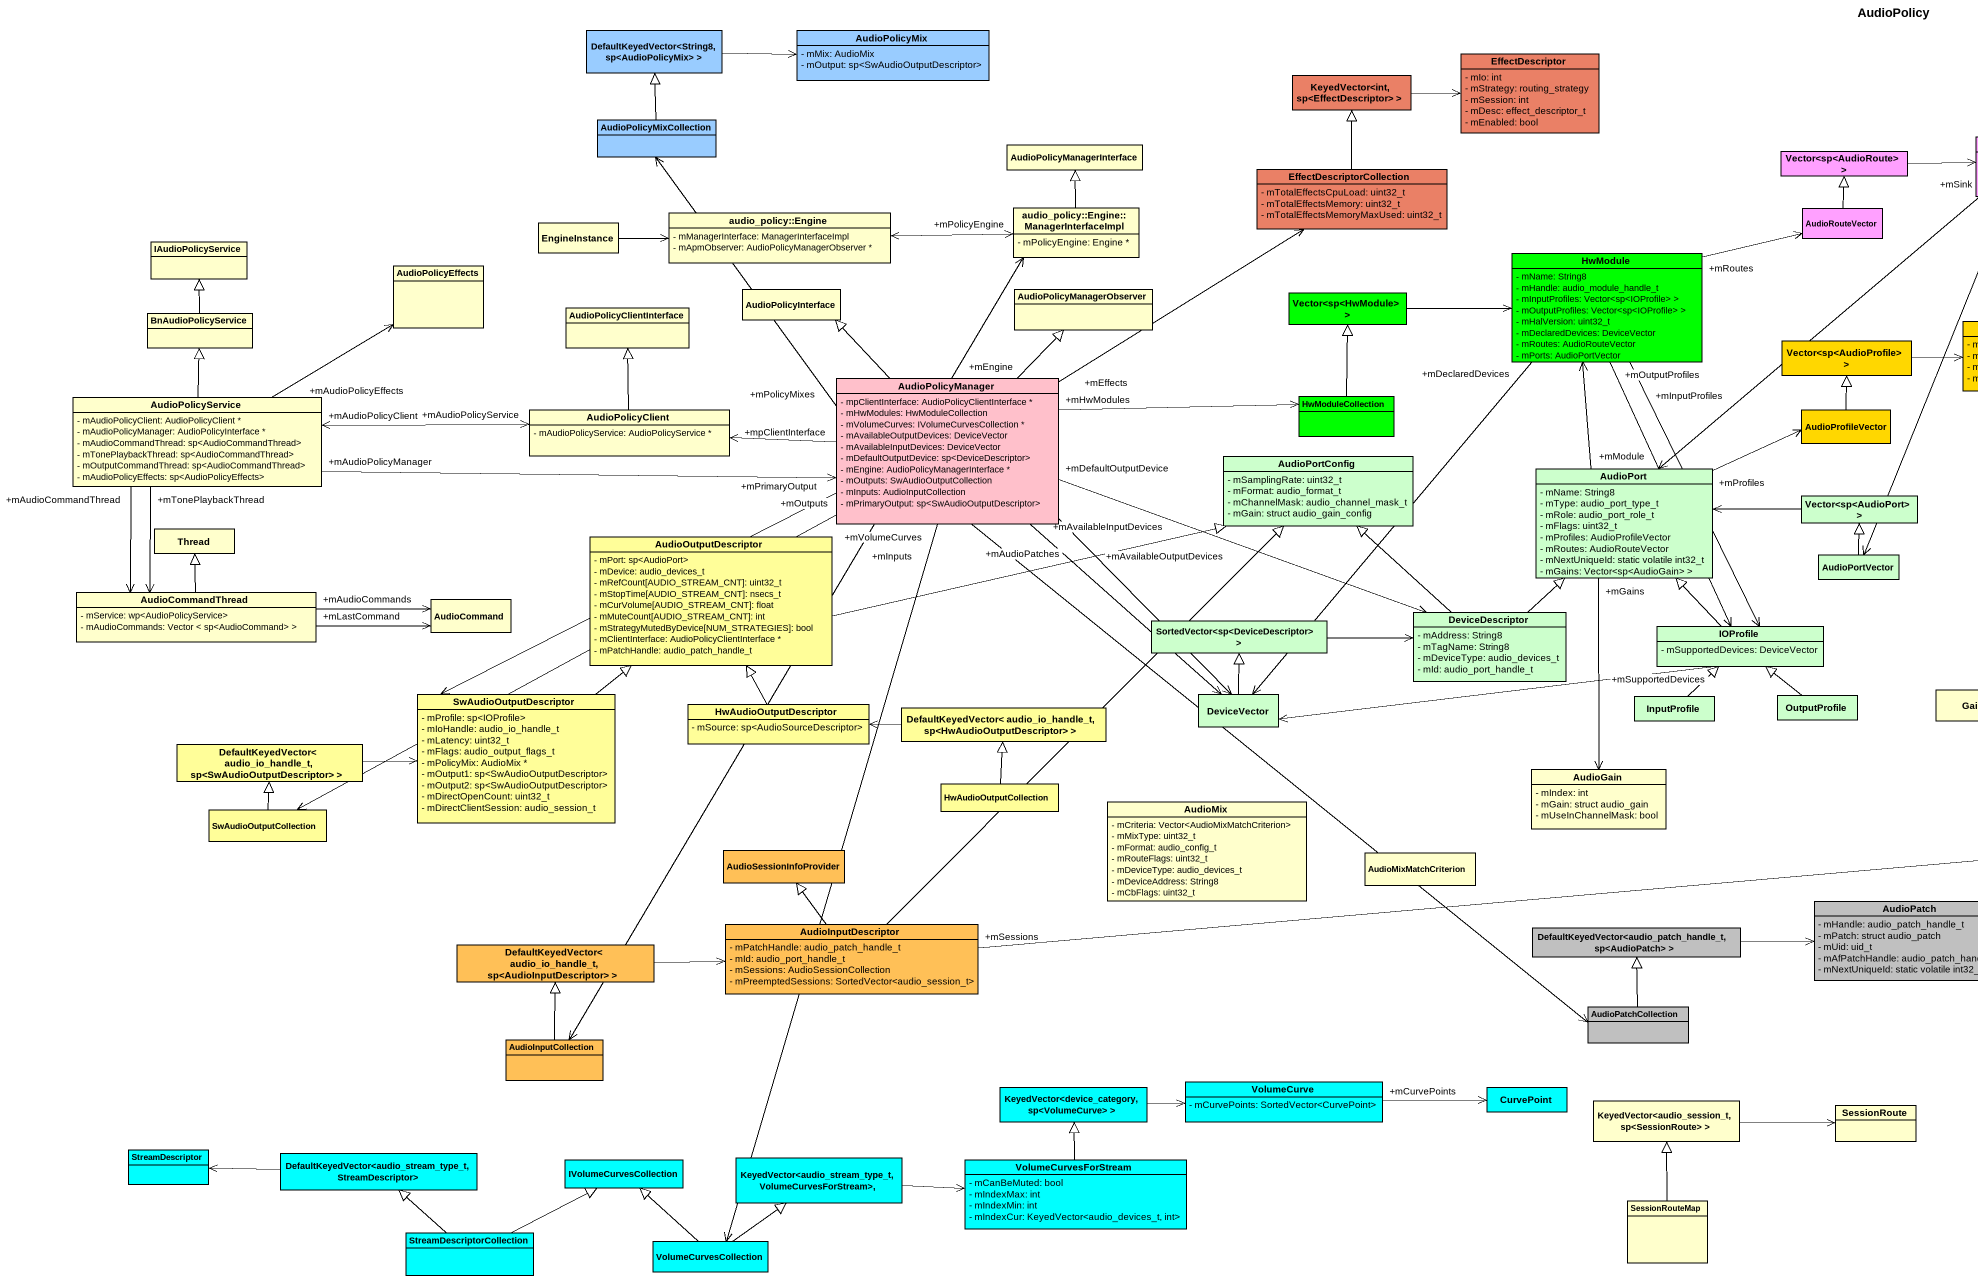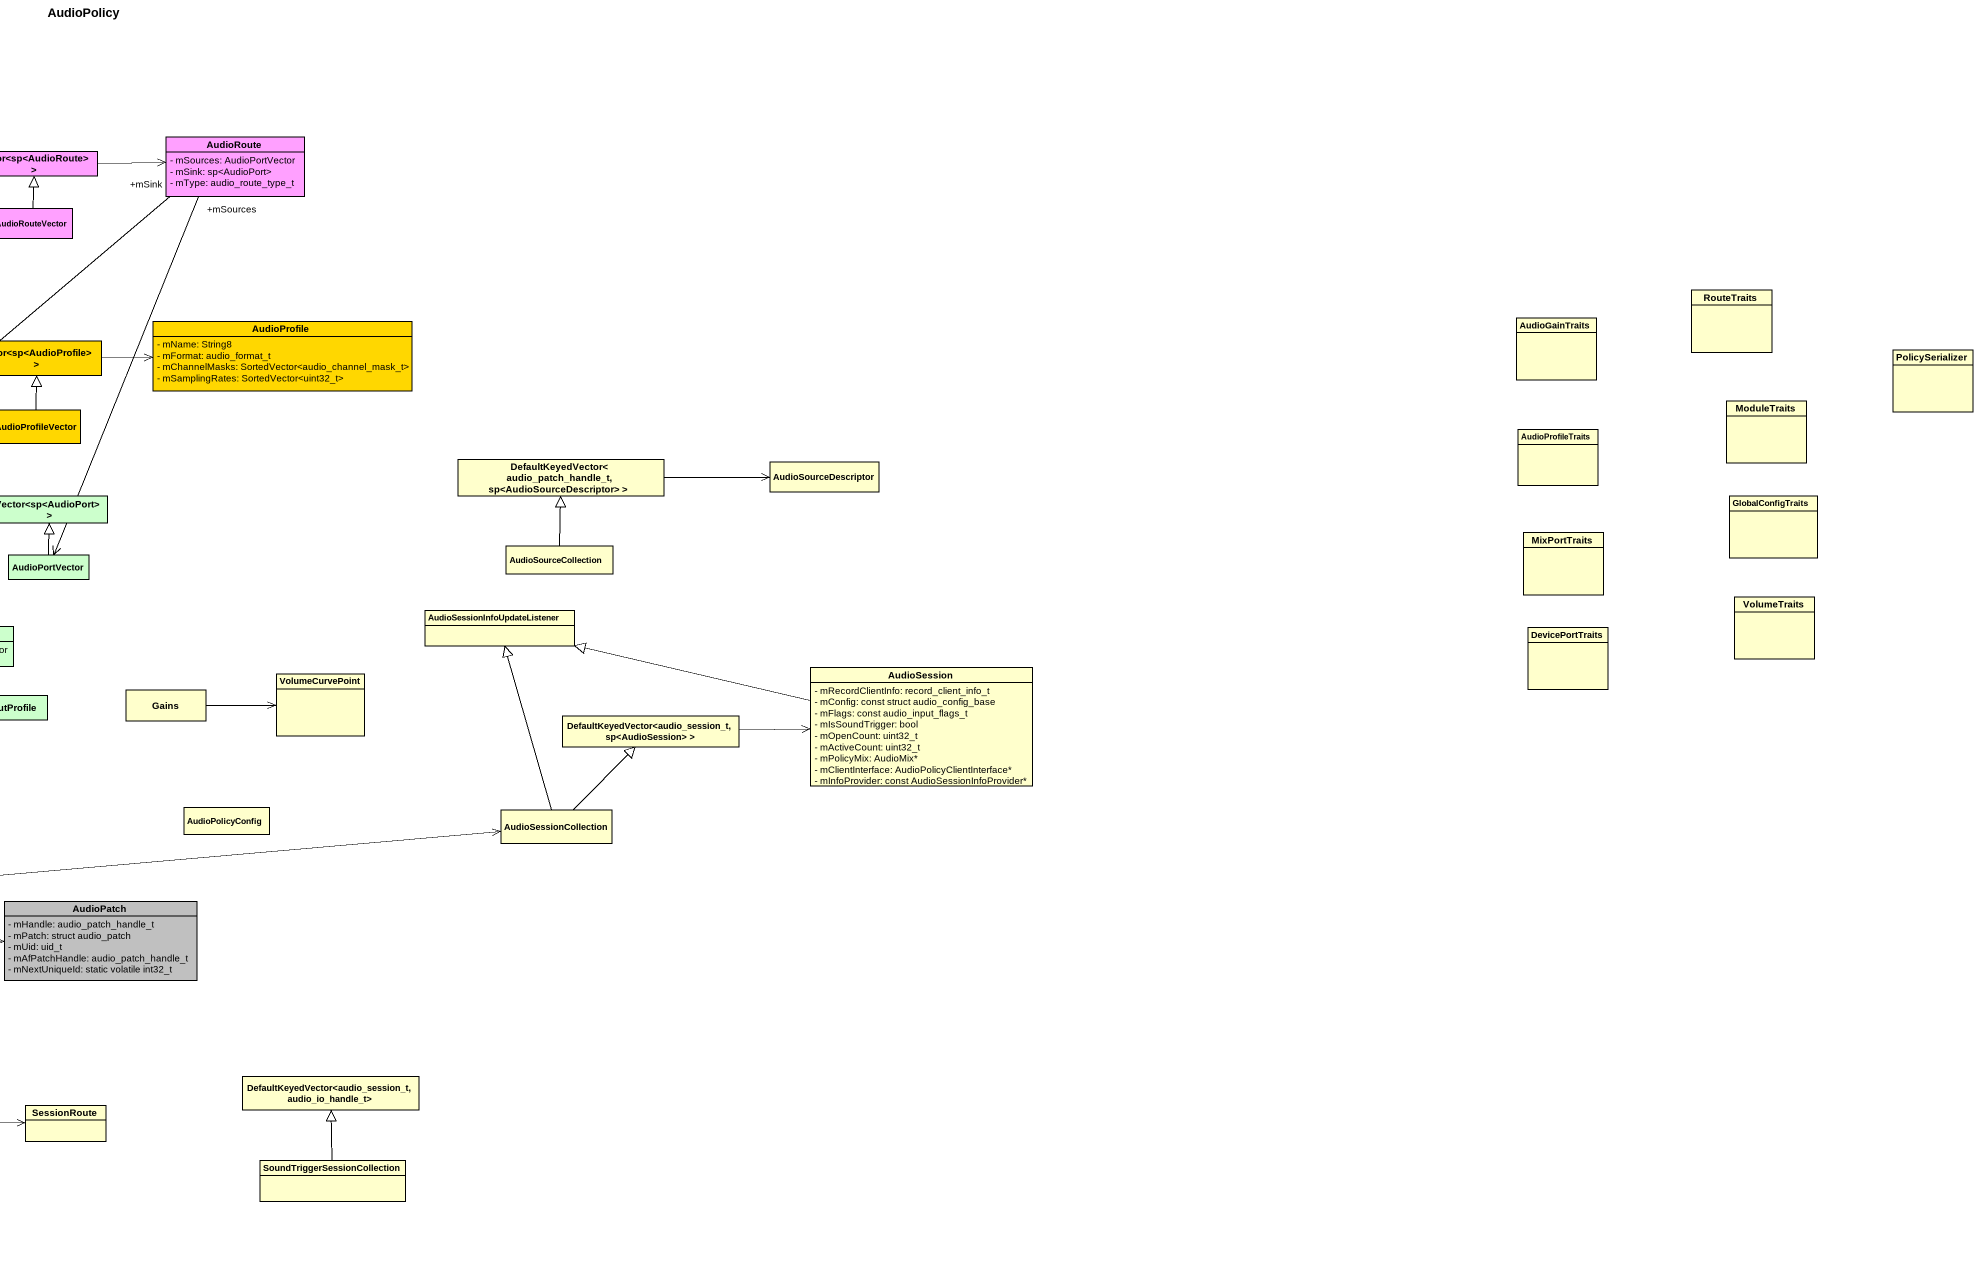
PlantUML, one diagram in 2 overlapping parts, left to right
@startuml
title AudioPolicy
hide circle
hide empty members
skinparam classAttributeIconSize 0
class "DefaultKeyedVector<String8, sp<AudioPolicyMix> >" as DefaultKeyedVector_String8 #99CCFF
class AudioPolicyMix #99CCFF {
  - mMix: AudioMix
  - mOutput: sp<SwAudioOutputDescriptor>
}
class EffectDescriptor #EA8066 {
  - mIo: int
  - mStrategy: routing_strategy
  - mSession: int
  - mDesc: effect_descriptor_t
  - mEnabled: bool
}
class "KeyedVector<int, sp<EffectDescriptor> >" as KeyedVector_int_sp #EA8066
class AudioPolicyMixCollection #99CCFF
class AudioPolicyManagerInterface
class AudioRoute #FFA0FF {
  - mSources: AudioPortVector
  - mSink: sp<AudioPort>
  - mType: audio_route_type_t
}
class EffectDescriptorCollection #EA8066 {
  - mTotalEffectsCpuLoad: uint32_t
  - mTotalEffectsMemory: uint32_t
  - mTotalEffectsMemoryMaxUsed: uint32_t
}
class "Vector<sp<AudioRoute> >" as Vector_sp_AudioRoute #FFA0FF
class EngineInstance
class "audio_policy::Engine" as audio_policy_Engine {
  - mManagerInterface: ManagerInterfaceImpl
  - mApmObserver: AudioPolicyManagerObserver *
}
class "audio_policy::Engine::ManagerInterfaceImpl" as audio_policy_Engine_2 {
  - mPolicyEngine: Engine *
}
class AudioRouteVector #FFA0FF
class IAudioPolicyService
class AudioPolicyEffects
class HwModule #00FF00 {
  - mName: String8
  - mHandle: audio_module_handle_t
  - mInputProfiles: Vector<sp<IOProfile> >
  - mOutputProfiles: Vector<sp<IOProfile> >
  - mHalVersion: uint32_t
  - mDeclaredDevices: DeviceVector
  - mRoutes: AudioRouteVector
  - mPorts: AudioPortVector
}
class AudioPolicyInterface
class AudioPolicyManagerObserver
class "Vector<sp<HwModule> >" as Vector_sp_HwModule #00FF00
class RouteTraits
class BnAudioPolicyService
class AudioPolicyClientInterface
class "Vector<sp<AudioProfile> >" as Vector_sp_AudioProfile #FFD700
class AudioProfile #FFD700 {
  - mName: String8
  - mFormat: audio_format_t
  - mChannelMasks: SortedVector<audio_channel_mask_t>
  - mSamplingRates: SortedVector<uint32_t>
}
class AudioGainTraits
class AudioPolicyManager #FFC0CB {
  - mpClientInterface: AudioPolicyClientInterface *
  - mHwModules: HwModuleCollection
  - mVolumeCurves: IVolumeCurvesCollection *
  - mAvailableOutputDevices: DeviceVector
  - mAvailableInputDevices: DeviceVector
  - mDefaultOutputDevice: sp<DeviceDescriptor>
  - mEngine: AudioPolicyManagerInterface *
  - mOutputs: SwAudioOutputCollection
  - mInputs: AudioInputCollection
  - mPrimaryOutput: sp<SwAudioOutputDescriptor>
}
class PolicySerializer
class AudioPolicyService {
  - mAudioPolicyClient: AudioPolicyClient *
  - mAudioPolicyManager: AudioPolicyInterface *
  - mAudioCommandThread: sp<AudioCommandThread>
  - mTonePlaybackThread: sp<AudioCommandThread>
  - mOutputCommandThread: sp<AudioCommandThread>
  - mAudioPolicyEffects: sp<AudioPolicyEffects>
}
class AudioPolicyClient {
  - mAudioPolicyService: AudioPolicyService *
}
class HwModuleCollection #00FF00
class AudioProfileVector #FFD700
class ModuleTraits
class AudioPortConfig #CCFFCC {
  - mSamplingRate: uint32_t
  - mFormat: audio_format_t
  - mChannelMask: audio_channel_mask_t
  - mGain: struct audio_gain_config
}
class "DefaultKeyedVector< audio_patch_handle_t, sp<AudioSourceDescriptor> >" as DefaultKeyedVector_audio
class AudioSourceDescriptor
class AudioProfileTraits
class AudioPort #CCFFCC {
  - mName: String8
  - mType: audio_port_type_t
  - mRole: audio_port_role_t
  - mFlags: uint32_t
  - mProfiles: AudioProfileVector
  - mRoutes: AudioRouteVector
  - mNextUniqueId: static volatile int32_t
  - mGains: Vector<sp<AudioGain> >
}
class "Vector<sp<AudioPort> >" as Vector_sp_AudioPort #CCFFCC
class GlobalConfigTraits
class Thread
class AudioOutputDescriptor #FFFE99 {
  - mPort: sp<AudioPort>
  - mDevice: audio_devices_t
  - mRefCount[AUDIO_STREAM_CNT]: uint32_t
  - mStopTime[AUDIO_STREAM_CNT]: nsecs_t
  - mCurVolume[AUDIO_STREAM_CNT]: float
  - mMuteCount[AUDIO_STREAM_CNT]: int
  - mStrategyMutedByDevice[NUM_STRATEGIES]: bool
  - mClientInterface: AudioPolicyClientInterface *
  - mPatchHandle: audio_patch_handle_t
}
class AudioSourceCollection
class MixPortTraits
class AudioPortVector #CCFFCC
class AudioCommandThread {
  - mService: wp<AudioPolicyService>
  - mAudioCommands: Vector < sp<AudioCommand> >
}
class AudioCommand
class "SortedVector<sp<DeviceDescriptor> >" as SortedVector_sp #CCFFCC
class DeviceDescriptor #CCFFCC {
  - mAddress: String8
  - mTagName: String8
  - mDeviceType: audio_devices_t
  - mId: audio_port_handle_t
}
class IOProfile #CCFFCC {
  - mSupportedDevices: DeviceVector
}
class "AudioSessionInfoUpdateListener" as AudioSessionInfoUpdateListen
class DevicePortTraits
class VolumeTraits
class AudioSession {
  - mRecordClientInfo: record_client_info_t
  - mConfig: const struct audio_config_base
  - mFlags: const audio_input_flags_t
  - mIsSoundTrigger: bool
  - mOpenCount: uint32_t
  - mActiveCount: uint32_t
  - mPolicyMix: AudioMix*
  - mClientInterface: AudioPolicyClientInterface*
  - mInfoProvider: const AudioSessionInfoProvider*
}
class SwAudioOutputDescriptor #FFFE99 {
  - mProfile: sp<IOProfile>
  - mIoHandle: audio_io_handle_t
  - mLatency: uint32_t
  - mFlags: audio_output_flags_t
  - mPolicyMix: AudioMix *
  - mOutput1: sp<SwAudioOutputDescriptor>
  - mOutput2: sp<SwAudioOutputDescriptor>
  - mDirectOpenCount: uint32_t
  - mDirectClientSession: audio_session_t
}
class HwAudioOutputDescriptor #FFFE99 {
  - mSource: sp<AudioSourceDescriptor>
}
class "DefaultKeyedVector< audio_io_handle_t, sp<HwAudioOutputDescriptor> >" as DefaultKeyedVector_audio_io #FFFE99
class DeviceVector #CCFFCC
class InputProfile #CCFFCC
class OutputProfile #CCFFCC
class Gains
class VolumeCurvePoint
class "DefaultKeyedVector< audio_io_handle_t, sp<SwAudioOutputDescriptor> >" as DefaultKeyedVector_audio_io_2 #FFFE99
class "DefaultKeyedVector<audio_session_t, sp<AudioSession> >" as DefaultKeyedVector_audio_2
class HwAudioOutputCollection #FFFE99
class AudioGain {
  - mIndex: int
  - mGain: struct audio_gain
  - mUseInChannelMask: bool
}
class SwAudioOutputCollection #FFFE99
class AudioMix {
  - mCriteria: Vector<AudioMixMatchCriterion>
  - mMixType: uint32_t
  - mFormat: audio_config_t
  - mRouteFlags: uint32_t
  - mDeviceType: audio_devices_t
  - mDeviceAddress: String8
  - mCbFlags: uint32_t
}
class AudioPolicyConfig
class AudioSessionCollection
class AudioSessionInfoProvider #FFC057
class AudioMixMatchCriterion
class AudioPatch #C0C0C0 {
  - mHandle: audio_patch_handle_t
  - mPatch: struct audio_patch
  - mUid: uid_t
  - mAfPatchHandle: audio_patch_handle_t
  - mNextUniqueId: static volatile int32_t
}
class "DefaultKeyedVector< audio_io_handle_t, sp<AudioInputDescriptor> >" as DefaultKeyedVector_audio_io_3 #FFC057
class AudioInputDescriptor #FFC057 {
  - mPatchHandle: audio_patch_handle_t
  - mId: audio_port_handle_t
  - mSessions: AudioSessionCollection
  - mPreemptedSessions: SortedVector<audio_session_t>
}
class "DefaultKeyedVector<audio_patch_handle_t, sp<AudioPatch> >" as DefaultKeyedVector_audio_3 #C0C0C0
class AudioPatchCollection #C0C0C0
class AudioInputCollection #FFC057
class "KeyedVector<device_category, sp<VolumeCurve> >" as KeyedVector_device_category #00FFFF
class VolumeCurve #00FFFF {
  - mCurvePoints: SortedVector<CurvePoint>
}
class CurvePoint #00FFFF
class "KeyedVector<audio_session_t, sp<SessionRoute> >" as KeyedVector_audio_session_t
class SessionRoute
class "DefaultKeyedVector<audio_session_t, audio_io_handle_t>" as DefaultKeyedVector_audio_4
class StreamDescriptor #00FFFF
class "DefaultKeyedVector<audio_stream_type_t, StreamDescriptor>" as DefaultKeyedVector_audio_5 #00FFFF
class IVolumeCurvesCollection #00FFFF
class "KeyedVector<audio_stream_type_t, VolumeCurvesForStream>," as KeyedVector_audio_stream #00FFFF
class VolumeCurvesForStream #00FFFF {
  - mCanBeMuted: bool
  - mIndexMax: int
  - mIndexMin: int
  - mIndexCur: KeyedVector<audio_devices_t, int>
}
class "SoundTriggerSessionCollection" as SoundTriggerSessionCollectio
class SessionRouteMap
class StreamDescriptorCollection #00FFFF
class VolumeCurvesCollection #00FFFF
DefaultKeyedVector_String8 -right-> AudioPolicyMix
KeyedVector_int_sp -right-> EffectDescriptor
AudioPolicyMixCollection -up-|> DefaultKeyedVector_String8
AudioRoute "+mSink" --> AudioPort
AudioRoute "+mSources" --> AudioPortVector
EffectDescriptorCollection -up-|> KeyedVector_int_sp
Vector_sp_AudioRoute -right-> AudioRoute
EngineInstance -right-> audio_policy_Engine
audio_policy_Engine <-right-> "+mPolicyEngine" audio_policy_Engine_2
audio_policy_Engine_2 -up-|> AudioPolicyManagerInterface
AudioRouteVector -up-|> Vector_sp_AudioRoute
HwModule "+mRoutes" -right-> AudioRouteVector
HwModule "+mOutputProfiles" --> IOProfile
HwModule "+mInputProfiles" --> IOProfile
HwModule "+mDeclaredDevices" --> DeviceVector
Vector_sp_HwModule -right-> HwModule
BnAudioPolicyService -up-|> IAudioPolicyService
Vector_sp_AudioProfile -right-> AudioProfile
AudioPolicyManager "+mPolicyMixes" -up-> AudioPolicyMixCollection
AudioPolicyManager "+mEffects" -up-> EffectDescriptorCollection
AudioPolicyManager "+mEngine" -up-> audio_policy_Engine_2
AudioPolicyManager -up-|> AudioPolicyInterface
AudioPolicyManager -up-|> AudioPolicyManagerObserver
AudioPolicyManager "+mpClientInterface" -left-> AudioPolicyClient
AudioPolicyManager "+mHwModules" -right-> HwModuleCollection
AudioPolicyManager "+mDefaultOutputDevice" -right-> DeviceDescriptor
AudioPolicyManager "+mPrimaryOutput" --> SwAudioOutputDescriptor
AudioPolicyManager "+mAvailableOutputDevices" --> DeviceVector
AudioPolicyManager "+mAvailableInputDevices" --> DeviceVector
AudioPolicyManager "+mOutputs" -left-> SwAudioOutputCollection
AudioPolicyManager "+mAudioPatches" --> AudioPatchCollection
AudioPolicyManager "+mInputs" --> AudioInputCollection
AudioPolicyManager "+mVolumeCurves" --> VolumeCurvesCollection
AudioPolicyService "+mAudioPolicyEffects" -up-> AudioPolicyEffects
AudioPolicyService -up-|> BnAudioPolicyService
AudioPolicyService "+mAudioPolicyManager" -right-> AudioPolicyManager
AudioPolicyService "+mAudioPolicyClient" <-right-> "+mAudioPolicyService" AudioPolicyClient
AudioPolicyService "+mAudioCommandThread" --> AudioCommandThread
AudioPolicyService "+mTonePlaybackThread" --> AudioCommandThread
AudioPolicyClient -up-|> AudioPolicyClientInterface
HwModuleCollection -up-|> Vector_sp_HwModule
AudioProfileVector -up-|> Vector_sp_AudioProfile
DefaultKeyedVector_audio -right-> AudioSourceDescriptor
AudioPort "+mModule" -up-> HwModule
AudioPort "+mProfiles" -right-> AudioProfileVector
AudioPort "+mGains" --> AudioGain
Vector_sp_AudioPort -left-> AudioPort
AudioOutputDescriptor -right-|> AudioPortConfig
AudioSourceCollection -up-|> DefaultKeyedVector_audio
AudioPortVector -up-|> Vector_sp_AudioPort
AudioCommandThread -up-|> Thread
AudioCommandThread "+mAudioCommands" -right-> AudioCommand
AudioCommandThread "+mLastCommand" -right-> AudioCommand
SortedVector_sp -right-> DeviceDescriptor
DeviceDescriptor -up-|> AudioPortConfig
DeviceDescriptor -up-|> AudioPort
IOProfile -up-|> AudioPort
IOProfile "+mSupportedDevices" -left-> DeviceVector
AudioSession -left-|> AudioSessionInfoUpdateListen
SwAudioOutputDescriptor -up-|> AudioOutputDescriptor
HwAudioOutputDescriptor -up-|> AudioOutputDescriptor
DefaultKeyedVector_audio_io -left-> HwAudioOutputDescriptor
DeviceVector -up-|> SortedVector_sp
InputProfile -up-|> IOProfile
OutputProfile -up-|> IOProfile
Gains -right-> VolumeCurvePoint
DefaultKeyedVector_audio_io_2 -right-> SwAudioOutputDescriptor
DefaultKeyedVector_audio_2 -right-> AudioSession
HwAudioOutputCollection -up-|> DefaultKeyedVector_audio_io
SwAudioOutputCollection -up-|> DefaultKeyedVector_audio_io_2
AudioSessionCollection -up-|> AudioSessionInfoUpdateListen
AudioSessionCollection -up-|> DefaultKeyedVector_audio_2
DefaultKeyedVector_audio_io_3 -right-> AudioInputDescriptor
AudioInputDescriptor -up-|> AudioPortConfig
AudioInputDescriptor "+mSessions" -right-> AudioSessionCollection
AudioInputDescriptor -up-|> AudioSessionInfoProvider
DefaultKeyedVector_audio_3 -right-> AudioPatch
AudioPatchCollection -up-|> DefaultKeyedVector_audio_3
AudioInputCollection -up-|> DefaultKeyedVector_audio_io_3
KeyedVector_device_category -right-> VolumeCurve
VolumeCurve "+mCurvePoints" -right-> CurvePoint
KeyedVector_audio_session_t -right-> SessionRoute
DefaultKeyedVector_audio_5 -left-> StreamDescriptor
KeyedVector_audio_stream -right-> VolumeCurvesForStream
VolumeCurvesForStream -up-|> KeyedVector_device_category
SoundTriggerSessionCollectio -up-|> DefaultKeyedVector_audio_4
SessionRouteMap -up-|> KeyedVector_audio_session_t
StreamDescriptorCollection -up-|> DefaultKeyedVector_audio_5
StreamDescriptorCollection -right-|> IVolumeCurvesCollection
VolumeCurvesCollection -up-|> IVolumeCurvesCollection
VolumeCurvesCollection -up-|> KeyedVector_audio_stream
@enduml
